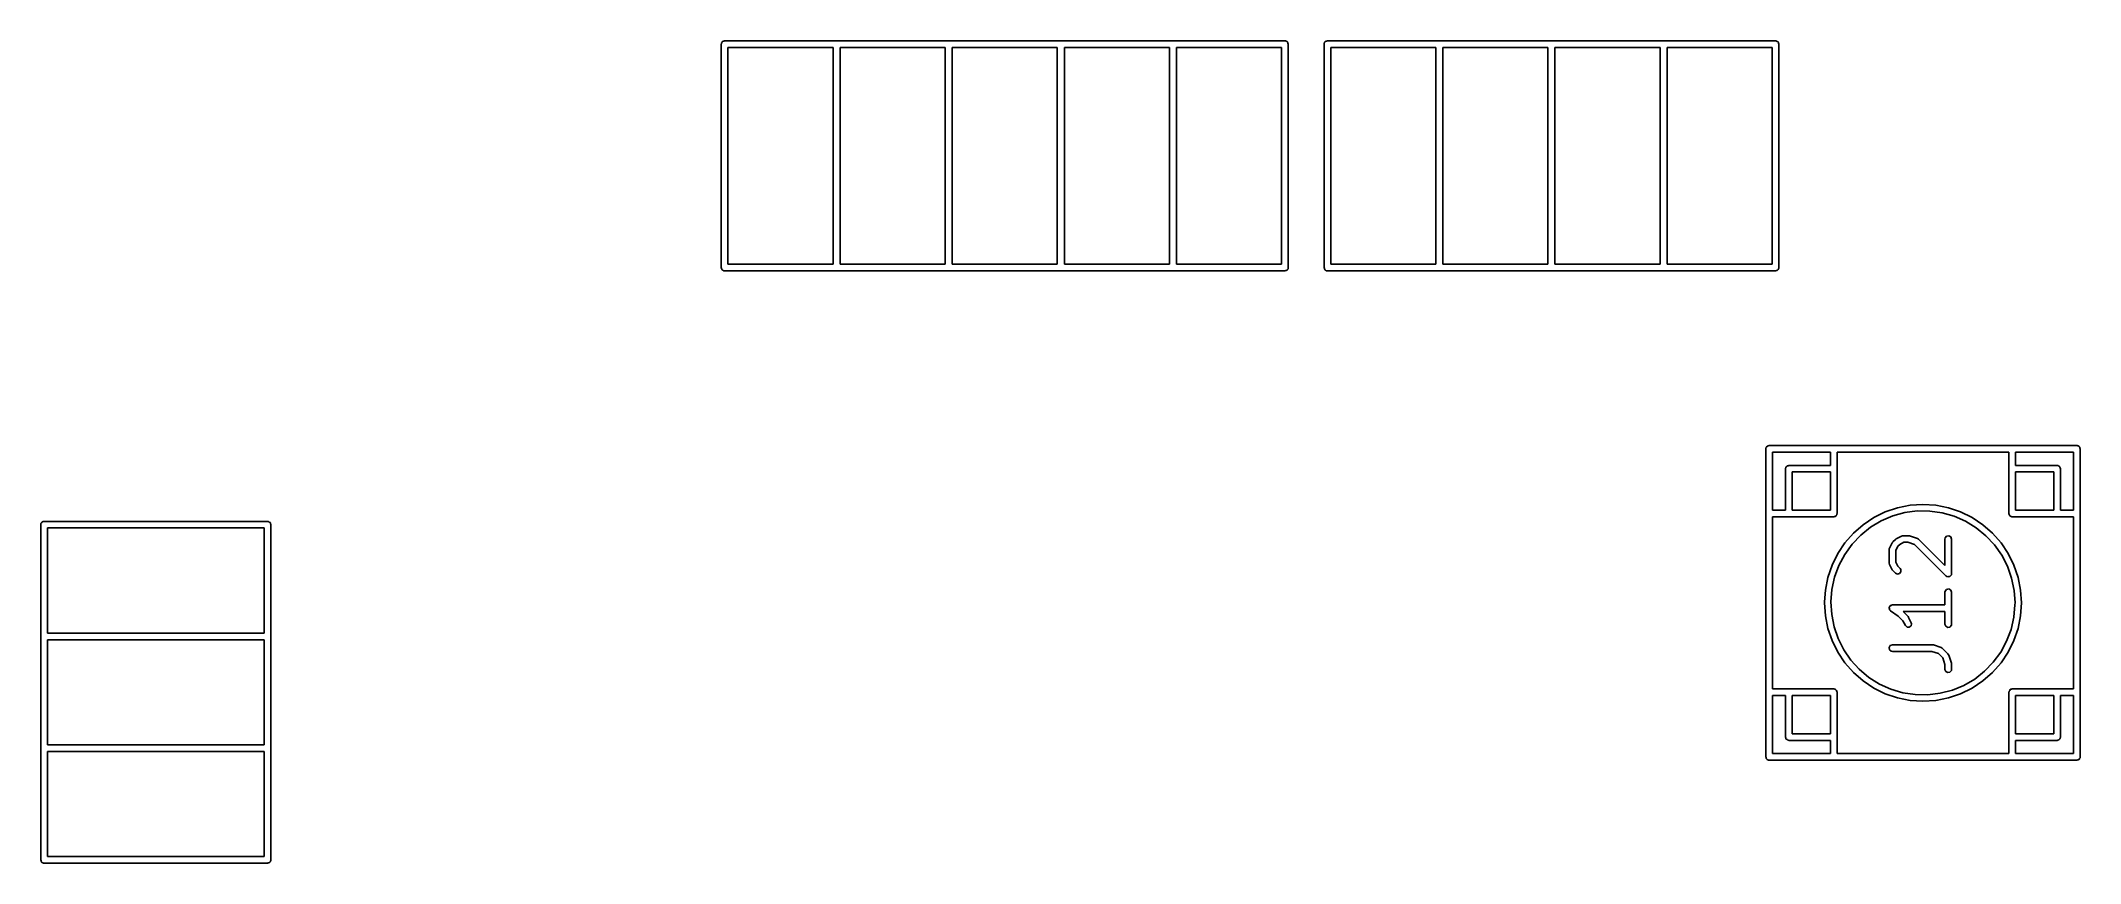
# Model space of a CAD drawing. Extents: x 5.38 to 7.2, y -4.73 to -4.
import ezdxf

# ---------------------------------------------------------------- set-up
doc = ezdxf.new("R2010")
doc.units = 0
doc.header["$MEASUREMENT"] = 0
doc.layers.add('BLACK', color=7, linetype='CONTINUOUS')

msp = doc.modelspace()

# ---------------------------------------------------------------- linework, layer by layer
at = {"layer": 'BLACK', "linetype": 'CONTINUOUS'}
for p, q in [((5.98693, -3.9984), (5.98731, -3.99774)), ((5.98731, -3.99774), (5.98756, -3.99765)), ((5.98756, -3.99765), (5.98774, -3.99744)), ((5.98774, -3.99744), (5.98849, -3.99731)), ((5.98849, -3.99731), (5.98921, -3.99705)), ((5.98921, -3.99705), (6.08921, -3.99705)), ((6.08921, -3.99705), (6.08948, -3.99709)), ((6.08948, -3.99709), (6.08961, -3.99705)), ((6.08961, -3.99705), (6.18961, -3.99705)), ((6.18961, -3.99705), (6.18987, -3.99709)), ((6.18987, -3.99709), (6.19, -3.99705)), ((6.19, -3.99705), (6.29, -3.99705)), ((6.29, -3.99705), (6.29027, -3.99709)), ((6.29027, -3.99709), (6.29039, -3.99705)), ((6.29039, -3.99705), (6.39039, -3.99705)), ((6.39039, -3.99705), (6.39066, -3.99709)), ((6.39066, -3.99709), (6.39079, -3.99705)), ((6.39079, -3.99705), (6.49079, -3.99705)), ((6.49079, -3.99705), (6.49117, -3.99711)), ((6.49117, -3.99711), (6.4913, -3.99709)), ((6.4913, -3.99709), (6.49141, -3.99716)), ((6.49141, -3.99716), (6.4918, -3.99723)), ((6.4918, -3.99723), (6.49238, -3.99772)), ((6.49238, -3.99772), (6.49305, -3.9981)), ((6.49305, -3.9981), (6.49314, -3.99835)), ((6.52654, -3.9984), (6.52692, -3.99774)), ((6.52692, -3.99774), (6.52717, -3.99765)), ((6.52717, -3.99765), (6.52734, -3.99744)), ((6.52734, -3.99744), (6.5281, -3.99731)), ((6.5281, -3.99731), (6.52882, -3.99705)), ((6.52882, -3.99705), (6.62882, -3.99705)), ((6.62882, -3.99705), (6.62908, -3.99709)), ((6.62908, -3.99709), (6.62921, -3.99705)), ((6.62921, -3.99705), (6.72921, -3.99705)), ((6.72921, -3.99705), (6.72948, -3.99709)), ((6.72948, -3.99709), (6.72961, -3.99705)), ((6.72961, -3.99705), (6.82961, -3.99705)), ((6.82961, -3.99705), (6.82987, -3.99709)), ((6.82987, -3.99709), (6.83, -3.99705)), ((6.83, -3.99705), (6.93, -3.99705)), ((6.93, -3.99705), (6.93038, -3.99711)), ((6.93038, -3.99711), (6.93051, -3.99709)), ((6.93051, -3.99709), (6.93063, -3.99716)), ((6.93063, -3.99716), (6.93101, -3.99723)), ((6.93101, -3.99723), (6.9316, -3.99772)), ((6.9316, -3.99772), (6.93226, -3.9981)), ((6.93226, -3.9981), (6.93235, -3.99835)), ((5.98626, -4), (5.98633, -3.99962)), ((5.98626, -4.2), (5.98626, -4)), ((5.9863, -3.99949), (5.98637, -3.99937)), ((5.98633, -3.99962), (5.9863, -3.99949)), ((5.98637, -3.99937), (5.98644, -3.99899)), ((5.98644, -3.99899), (5.98693, -3.9984)), ((5.99217, -4.00295), (5.99217, -4.19705)), ((6.08626, -4.00295), (5.99217, -4.00295)), ((6.08626, -4.19705), (6.08626, -4.00295)), ((6.09256, -4.00295), (6.09256, -4.19705)), ((6.18665, -4.00295), (6.09256, -4.00295)), ((6.18665, -4.19705), (6.18665, -4.00295)), ((6.19295, -4.00295), (6.19295, -4.19705)), ((6.28705, -4.00295), (6.19295, -4.00295)), ((6.28705, -4.19705), (6.28705, -4.00295)), ((6.29335, -4.00295), (6.29335, -4.19705)), ((6.38744, -4.00295), (6.29335, -4.00295)), ((6.38744, -4.19705), (6.38744, -4.00295)), ((6.39374, -4.00295), (6.39374, -4.19705)), ((6.48783, -4.00295), (6.39374, -4.00295)), ((6.48783, -4.19705), (6.48783, -4.00295)), ((6.49314, -3.99835), (6.49334, -3.99852)), ((6.49334, -3.99852), (6.49348, -3.99928)), ((6.49348, -3.99928), (6.49374, -4)), ((6.49374, -4), (6.49374, -4.2)), ((6.52587, -4), (6.52593, -3.99962)), ((6.52587, -4.2), (6.52587, -4)), ((6.52591, -3.99949), (6.52598, -3.99937)), ((6.52593, -3.99962), (6.52591, -3.99949)), ((6.52598, -3.99937), (6.52604, -3.99899)), ((6.52604, -3.99899), (6.52654, -3.9984)), ((6.53177, -4.00295), (6.53177, -4.19705)), ((6.62587, -4.00295), (6.53177, -4.00295)), ((6.62587, -4.19705), (6.62587, -4.00295)), ((6.63217, -4.00295), (6.63217, -4.19705)), ((6.72626, -4.00295), (6.63217, -4.00295)), ((6.72626, -4.19705), (6.72626, -4.00295)), ((6.73256, -4.00295), (6.73256, -4.19705)), ((6.82665, -4.00295), (6.73256, -4.00295)), ((6.82665, -4.19705), (6.82665, -4.00295)), ((6.83295, -4.00295), (6.83295, -4.19705)), ((6.92705, -4.00295), (6.83295, -4.00295)), ((6.92705, -4.19705), (6.92705, -4.00295)), ((6.93235, -3.99835), (6.93256, -3.99852)), ((6.93256, -3.99852), (6.93269, -3.99928)), ((6.93269, -3.99928), (6.93295, -4)), ((6.93295, -4), (6.93295, -4.2)), ((5.99217, -4.19705), (6.08626, -4.19705)), ((6.09256, -4.19705), (6.18665, -4.19705)), ((6.19295, -4.19705), (6.28705, -4.19705)), ((6.29335, -4.19705), (6.38744, -4.19705)), ((6.39374, -4.19705), (6.48783, -4.19705)), ((6.53177, -4.19705), (6.62587, -4.19705)), ((6.63217, -4.19705), (6.72626, -4.19705)), ((6.73256, -4.19705), (6.82665, -4.19705)), ((6.83295, -4.19705), (6.92705, -4.19705)), ((5.98652, -4.20072), (5.98626, -4.2)), ((5.98666, -4.20148), (5.98652, -4.20072)), ((5.98686, -4.20165), (5.98666, -4.20148)), ((5.98695, -4.2019), (5.98686, -4.20165)), ((5.98761, -4.20228), (5.98695, -4.2019)), ((5.9882, -4.20277), (5.98761, -4.20228)), ((5.98859, -4.20284), (5.9882, -4.20277)), ((5.9887, -4.20291), (5.98859, -4.20284)), ((5.98883, -4.20289), (5.9887, -4.20291)), ((5.98921, -4.20295), (5.98883, -4.20289)), ((6.08921, -4.20295), (5.98921, -4.20295)), ((6.08934, -4.20291), (6.08921, -4.20295)), ((6.08961, -4.20295), (6.08934, -4.20291)), ((6.18961, -4.20295), (6.08961, -4.20295)), ((6.18973, -4.20291), (6.18961, -4.20295)), ((6.19, -4.20295), (6.18973, -4.20291)), ((6.29, -4.20295), (6.19, -4.20295)), ((6.29013, -4.20291), (6.29, -4.20295)), ((6.29039, -4.20295), (6.29013, -4.20291)), ((6.39039, -4.20295), (6.29039, -4.20295)), ((6.39052, -4.20291), (6.39039, -4.20295)), ((6.39079, -4.20295), (6.39052, -4.20291)), ((6.49079, -4.20295), (6.39079, -4.20295)), ((6.49151, -4.20269), (6.49079, -4.20295)), ((6.49226, -4.20256), (6.49151, -4.20269)), ((6.49244, -4.20235), (6.49226, -4.20256)), ((6.49269, -4.20226), (6.49244, -4.20235)), ((6.49307, -4.2016), (6.49269, -4.20226)), ((6.49356, -4.20101), (6.49307, -4.2016)), ((6.49363, -4.20063), (6.49356, -4.20101)), ((6.4937, -4.20051), (6.49363, -4.20063)), ((6.49374, -4.2), (6.49367, -4.20038)), ((6.49367, -4.20038), (6.4937, -4.20051)), ((6.52613, -4.20072), (6.52587, -4.2)), ((6.52626, -4.20148), (6.52613, -4.20072)), ((6.52647, -4.20165), (6.52626, -4.20148)), ((6.52656, -4.2019), (6.52647, -4.20165)), ((6.52722, -4.20228), (6.52656, -4.2019)), ((6.52781, -4.20277), (6.52722, -4.20228)), ((6.52819, -4.20284), (6.52781, -4.20277)), ((6.52831, -4.20291), (6.52819, -4.20284)), ((6.52844, -4.20289), (6.52831, -4.20291)), ((6.52882, -4.20295), (6.52844, -4.20289)), ((6.62882, -4.20295), (6.52882, -4.20295)), ((6.62895, -4.20291), (6.62882, -4.20295)), ((6.62921, -4.20295), (6.62895, -4.20291)), ((6.72921, -4.20295), (6.62921, -4.20295)), ((6.72934, -4.20291), (6.72921, -4.20295)), ((6.72961, -4.20295), (6.72934, -4.20291)), ((6.82961, -4.20295), (6.72961, -4.20295)), ((6.82973, -4.20291), (6.82961, -4.20295)), ((6.83, -4.20295), (6.82973, -4.20291)), ((6.93, -4.20295), (6.83, -4.20295)), ((6.93072, -4.20269), (6.93, -4.20295)), ((6.93148, -4.20256), (6.93072, -4.20269)), ((6.93165, -4.20235), (6.93148, -4.20256)), ((6.9319, -4.20226), (6.93165, -4.20235)), ((6.93228, -4.2016), (6.9319, -4.20226)), ((6.93277, -4.20101), (6.93228, -4.2016)), ((6.93284, -4.20063), (6.93277, -4.20101)), ((6.93291, -4.20051), (6.93284, -4.20063)), ((6.93295, -4.2), (6.93289, -4.20038)), ((6.93289, -4.20038), (6.93291, -4.20051)), ((6.92125, -4.3622), (6.92132, -4.36182)), ((6.92125, -4.6378), (6.92125, -4.3622)), ((6.9213, -4.36169), (6.92136, -4.36158)), ((6.92132, -4.36182), (6.9213, -4.36169)), ((6.92136, -4.36158), (6.92143, -4.36119)), ((6.92143, -4.36119), (6.92192, -4.36061)), ((6.92192, -4.36061), (6.92231, -4.35994)), ((6.92231, -4.35994), (6.92256, -4.35985)), ((6.92256, -4.35985), (6.92273, -4.35965)), ((6.92273, -4.35965), (6.92348, -4.35951)), ((6.92348, -4.35951), (6.9242, -4.35925)), ((6.9242, -4.35925), (7.1998, -4.35925)), ((7.1998, -4.35925), (7.20018, -4.35932)), ((7.20018, -4.35932), (7.20031, -4.3593)), ((7.20031, -4.3593), (7.20042, -4.35936)), ((7.20042, -4.35936), (7.20081, -4.35943)), ((7.20081, -4.35943), (7.20139, -4.35992)), ((7.20139, -4.35992), (7.20206, -4.36031)), ((7.20206, -4.36031), (7.20215, -4.36056)), ((7.20215, -4.36056), (7.20235, -4.36073)), ((7.20235, -4.36073), (7.20249, -4.36148)), ((7.20249, -4.36148), (7.20275, -4.3622)), ((7.20275, -4.3622), (7.20275, -4.6378)), ((6.92716, -4.36516), (6.92716, -4.41713)), ((6.97913, -4.36516), (6.92716, -4.36516)), ((6.93897, -4.37992), (6.93904, -4.37954)), ((6.93897, -4.41713), (6.93897, -4.37992)), ((6.93901, -4.37941), (6.93908, -4.37929)), ((6.93904, -4.37954), (6.93901, -4.37941)), ((6.93908, -4.37929), (6.93915, -4.37891)), ((6.93915, -4.37891), (6.93964, -4.37832)), ((6.93964, -4.37832), (6.94002, -4.37766)), ((6.94002, -4.37766), (6.94027, -4.37757)), ((6.94027, -4.37757), (6.94044, -4.37736)), ((6.94044, -4.37736), (6.9412, -4.37723)), ((6.9412, -4.37723), (6.94192, -4.37697)), ((6.94192, -4.37697), (6.97913, -4.37697)), ((6.97913, -4.37697), (6.97913, -4.36516)), ((6.98503, -4.36516), (6.98503, -4.42008)), ((7.13897, -4.36516), (6.98503, -4.36516)), ((7.13897, -4.42008), (7.13897, -4.36516)), ((7.14487, -4.36516), (7.14487, -4.37697)), ((7.19684, -4.36516), (7.14487, -4.36516)), ((7.14487, -4.37697), (7.18208, -4.37697)), ((7.18208, -4.37697), (7.18246, -4.37704)), ((7.18246, -4.37704), (7.18259, -4.37701)), ((7.18259, -4.37701), (7.18271, -4.37708)), ((7.18271, -4.37708), (7.18309, -4.37715)), ((7.18309, -4.37715), (7.18368, -4.37764)), ((7.18368, -4.37764), (7.18434, -4.37802)), ((7.18434, -4.37802), (7.18443, -4.37827)), ((7.18443, -4.37827), (7.18464, -4.37844)), ((7.18464, -4.37844), (7.18477, -4.3792)), ((7.18477, -4.3792), (7.18503, -4.37992)), ((7.18503, -4.37992), (7.18503, -4.41713)), ((7.19684, -4.41713), (7.19684, -4.36516)), ((6.94487, -4.38287), (6.94487, -4.41713)), ((6.97913, -4.38287), (6.94487, -4.38287)), ((6.97913, -4.41713), (6.97913, -4.38287)), ((7.14487, -4.38287), (7.14487, -4.41713)), ((7.17913, -4.38287), (7.14487, -4.38287)), ((7.17913, -4.41713), (7.17913, -4.38287)), ((6.92716, -4.41713), (6.93897, -4.41713)), ((6.94487, -4.41713), (6.97913, -4.41713)), ((7.02828, -4.4186), (7.0392, -4.4149)), ((7.0392, -4.4149), (7.0505, -4.41265)), ((7.05683, -4.41777), (7.04572, -4.41924)), ((7.0505, -4.41265), (7.062, -4.4119)), ((7.06803, -4.41783), (7.05683, -4.41777)), ((7.062, -4.4119), (7.0735, -4.41265)), ((7.07913, -4.41941), (7.06803, -4.41783)), ((7.0735, -4.41265), (7.0848, -4.4149)), ((7.0848, -4.4149), (7.09572, -4.4186)), ((7.14487, -4.41713), (7.17913, -4.41713)), ((7.18503, -4.41713), (7.19684, -4.41713)), ((5.37705, -4.43), (5.37711, -4.42962)), ((5.37705, -4.73), (5.37705, -4.43)), ((5.37709, -4.42949), (5.37716, -4.42937)), ((5.37711, -4.42962), (5.37709, -4.42949)), ((5.37716, -4.42937), (5.37723, -4.42899)), ((5.37723, -4.42899), (5.37772, -4.4284)), ((5.37772, -4.4284), (5.3781, -4.42774)), ((5.3781, -4.42774), (5.37835, -4.42765)), ((5.37835, -4.42765), (5.37852, -4.42744)), ((5.37852, -4.42744), (5.37928, -4.42731)), ((5.37928, -4.42731), (5.38, -4.42705)), ((5.38, -4.42705), (5.58, -4.42705)), ((5.38295, -4.43295), (5.38295, -4.52705)), ((5.57705, -4.43295), (5.38295, -4.43295)), ((5.57705, -4.52705), (5.57705, -4.43295)), ((5.58, -4.42705), (5.58038, -4.42711)), ((5.58038, -4.42711), (5.58051, -4.42709)), ((5.58051, -4.42709), (5.58063, -4.42716)), ((5.58063, -4.42716), (5.58101, -4.42723)), ((5.58101, -4.42723), (5.5816, -4.42772)), ((5.5816, -4.42772), (5.58226, -4.4281)), ((5.58226, -4.4281), (5.58235, -4.42835)), ((5.58235, -4.42835), (5.58256, -4.42852)), ((5.58256, -4.42852), (5.58269, -4.42928)), ((5.58269, -4.42928), (5.58295, -4.43)), ((5.58295, -4.43), (5.58295, -4.73)), ((6.98208, -4.42303), (6.92716, -4.42303)), ((6.92716, -4.42303), (6.92716, -4.57697)), ((6.9828, -4.42277), (6.98208, -4.42303)), ((6.98356, -4.42264), (6.9828, -4.42277)), ((6.98373, -4.42243), (6.98356, -4.42264)), ((6.98398, -4.42234), (6.98373, -4.42243)), ((6.98436, -4.42168), (6.98398, -4.42234)), ((6.98485, -4.42109), (6.98436, -4.42168)), ((6.98492, -4.42071), (6.98485, -4.42109)), ((6.98499, -4.42059), (6.98492, -4.42071)), ((6.98503, -4.42008), (6.98496, -4.42046)), ((6.98496, -4.42046), (6.98499, -4.42059)), ((6.9997, -4.4377), (7.00837, -4.4301)), ((7.01498, -4.43235), (7.00623, -4.43935)), ((7.00837, -4.4301), (7.01795, -4.4237)), ((7.0246, -4.42659), (7.01498, -4.43235)), ((7.01795, -4.4237), (7.02828, -4.4186)), ((7.03491, -4.42219), (7.0246, -4.42659)), ((7.04572, -4.41924), (7.03491, -4.42219)), ((7.08991, -4.42248), (7.07913, -4.41941)), ((7.10017, -4.42699), (7.08991, -4.42248)), ((7.09572, -4.4186), (7.10605, -4.4237)), ((7.10973, -4.43284), (7.10017, -4.42699)), ((7.10605, -4.4237), (7.11563, -4.4301)), ((7.1184, -4.43994), (7.10973, -4.43284)), ((7.11563, -4.4301), (7.1243, -4.4377)), ((7.13923, -4.4208), (7.13897, -4.42008)), ((7.13936, -4.42156), (7.13923, -4.4208)), ((7.13957, -4.42173), (7.13936, -4.42156)), ((7.13966, -4.42198), (7.13957, -4.42173)), ((7.14032, -4.42236), (7.13966, -4.42198)), ((7.14091, -4.42285), (7.14032, -4.42236)), ((7.14129, -4.42292), (7.14091, -4.42285)), ((7.14141, -4.42299), (7.14129, -4.42292)), ((7.14154, -4.42296), (7.14141, -4.42299)), ((7.14192, -4.42303), (7.14154, -4.42296)), ((7.19684, -4.42303), (7.14192, -4.42303)), ((7.19684, -4.57697), (7.19684, -4.42303)), ((6.9857, -4.45595), (6.9921, -4.44637)), ((6.99852, -4.44748), (6.99198, -4.45658)), ((6.9921, -4.44637), (6.9997, -4.4377)), ((7.00623, -4.43935), (6.99852, -4.44748)), ((7.03167, -4.45238), (7.03184, -4.45137)), ((7.03167, -4.46429), (7.03167, -4.45238)), ((7.03184, -4.45137), (7.03196, -4.45124)), ((7.03196, -4.45124), (7.03198, -4.45106)), ((7.03198, -4.45106), (7.03436, -4.4463)), ((7.03436, -4.4463), (7.03488, -4.44559)), ((7.03488, -4.44559), (7.03491, -4.44553)), ((7.03491, -4.44553), (7.03729, -4.44315)), ((7.03729, -4.44315), (7.03802, -4.44264)), ((7.03943, -4.44937), (7.03757, -4.45308)), ((7.03757, -4.45308), (7.03757, -4.46359)), ((7.03802, -4.44264), (7.03806, -4.4426)), ((7.03806, -4.4426), (7.04282, -4.44022)), ((7.04113, -4.44766), (7.03943, -4.44937)), ((7.04484, -4.44581), (7.04113, -4.44766)), ((7.04282, -4.44022), (7.04381, -4.43992)), ((7.04381, -4.43992), (7.04398, -4.43996)), ((7.04398, -4.43996), (7.04414, -4.4399)), ((7.04414, -4.4399), (7.0489, -4.4399)), ((7.04843, -4.44581), (7.04484, -4.44581)), ((7.05445, -4.44782), (7.04843, -4.44581)), ((7.0489, -4.4399), (7.04977, -4.44006)), ((7.04977, -4.44006), (7.04984, -4.44006)), ((7.04984, -4.44006), (7.05698, -4.44244)), ((7.08253, -4.4759), (7.05445, -4.44782)), ((7.05698, -4.44244), (7.05788, -4.44293)), ((7.05788, -4.44293), (7.05798, -4.44308)), ((7.05798, -4.44308), (7.05814, -4.44315)), ((7.05814, -4.44315), (7.08167, -4.46668)), ((7.08167, -4.44286), (7.08184, -4.44185)), ((7.08167, -4.46668), (7.08167, -4.44286)), ((7.08184, -4.44185), (7.08314, -4.4403)), ((7.08314, -4.4403), (7.08513, -4.43995)), ((7.08513, -4.43995), (7.08688, -4.44096)), ((7.08688, -4.44096), (7.08757, -4.44286)), ((7.08757, -4.44286), (7.08757, -4.47381)), ((7.12603, -4.44815), (7.1184, -4.43994)), ((7.1243, -4.4377), (7.1319, -4.44637)), ((7.13247, -4.45732), (7.12603, -4.44815)), ((7.1319, -4.44637), (7.1383, -4.45595)), ((6.9769, -4.4772), (6.9806, -4.46628)), ((6.9806, -4.46628), (6.9857, -4.45595)), ((6.98673, -4.46649), (6.98288, -4.47701)), ((6.99198, -4.45658), (6.98673, -4.46649)), ((7.03173, -4.46445), (7.03167, -4.46429)), ((7.03169, -4.46462), (7.03173, -4.46445)), ((7.03198, -4.46561), (7.03169, -4.46462)), ((7.03436, -4.47037), (7.03198, -4.46561)), ((7.03441, -4.47041), (7.03436, -4.47037)), ((7.03491, -4.47114), (7.03441, -4.47041)), ((7.03729, -4.47352), (7.03491, -4.47114)), ((7.03757, -4.46359), (7.03943, -4.4673)), ((7.03943, -4.4673), (7.04147, -4.46934)), ((7.04223, -4.47219), (7.04107, -4.47385)), ((7.04147, -4.46934), (7.04206, -4.47018)), ((7.04206, -4.47018), (7.04223, -4.47219)), ((7.13761, -4.46728), (7.13247, -4.45732)), ((7.14135, -4.47784), (7.13761, -4.46728)), ((7.1383, -4.45595), (7.1434, -4.46628)), ((7.1434, -4.46628), (7.1471, -4.4772)), ((6.97395, -4.49914), (6.97465, -4.4885)), ((6.97465, -4.4885), (6.9769, -4.4772)), ((6.98049, -4.48796), (6.97962, -4.49914)), ((6.98288, -4.47701), (6.98049, -4.48796)), ((7.03912, -4.47437), (7.03729, -4.47352)), ((7.04107, -4.47385), (7.03912, -4.47437)), ((7.08167, -4.49048), (7.08184, -4.48947)), ((7.08167, -4.50181), (7.08167, -4.49048)), ((7.08184, -4.48947), (7.08314, -4.48792)), ((7.08334, -4.47627), (7.08253, -4.4759)), ((7.08314, -4.48792), (7.08513, -4.48757)), ((7.08411, -4.47672), (7.08334, -4.47627)), ((7.08424, -4.47669), (7.08411, -4.47672)), ((7.08436, -4.47675), (7.08424, -4.47669)), ((7.08522, -4.47652), (7.08436, -4.47675)), ((7.08513, -4.48757), (7.08688, -4.48858)), ((7.0861, -4.47637), (7.08522, -4.47652)), ((7.08618, -4.47626), (7.0861, -4.47637)), ((7.08631, -4.47623), (7.08618, -4.47626)), ((7.08682, -4.4755), (7.08631, -4.47623)), ((7.08739, -4.47482), (7.08682, -4.4755)), ((7.08688, -4.48858), (7.08757, -4.49048)), ((7.08743, -4.47464), (7.08739, -4.47482)), ((7.08747, -4.47457), (7.08743, -4.47464)), ((7.08757, -4.47381), (7.08746, -4.47444)), ((7.08746, -4.47444), (7.08747, -4.47457)), ((7.08757, -4.49048), (7.08757, -4.51905)), ((7.14363, -4.48882), (7.14135, -4.47784)), ((7.14439, -4.5), (7.14363, -4.48882)), ((7.1471, -4.4772), (7.14935, -4.4885)), ((7.14935, -4.4885), (7.1501, -4.5)), ((6.9739, -4.5), (6.97395, -4.49914)), ((6.97465, -4.5115), (6.9739, -4.5)), ((6.97962, -4.49914), (6.98026, -4.51033)), ((7.03167, -4.50457), (7.03174, -4.50442)), ((7.03191, -4.50539), (7.03167, -4.50457)), ((7.03171, -4.50425), (7.03214, -4.50351)), ((7.03174, -4.50442), (7.03171, -4.50425)), ((7.03206, -4.50624), (7.03191, -4.50539)), ((7.03219, -4.50635), (7.03206, -4.50624)), ((7.03214, -4.50351), (7.03248, -4.50272)), ((7.03224, -4.50651), (7.03219, -4.50635)), ((7.03298, -4.50722), (7.03224, -4.50651)), ((7.03248, -4.50272), (7.03264, -4.50265)), ((7.03264, -4.50265), (7.03272, -4.5025)), ((7.03272, -4.5025), (7.03353, -4.50221)), ((7.03988, -4.51182), (7.03298, -4.50722)), ((7.03353, -4.50221), (7.03429, -4.50183)), ((7.03429, -4.50183), (7.03446, -4.50187)), ((7.03446, -4.50187), (7.03462, -4.50181)), ((7.03462, -4.50181), (7.08167, -4.50181)), ((7.08167, -4.50771), (7.04413, -4.50771)), ((7.04413, -4.50771), (7.04861, -4.5122)), ((7.08167, -4.51905), (7.08167, -4.50771)), ((7.14337, -4.51289), (7.14437, -4.50173)), ((7.14437, -4.50173), (7.14439, -4.5)), ((7.1501, -4.5), (7.14935, -4.5115)), ((5.38295, -4.52705), (5.57705, -4.52705)), ((6.9769, -4.5228), (6.97465, -4.5115)), ((6.9806, -4.53372), (6.9769, -4.5228)), ((6.98026, -4.51033), (6.98242, -4.52132)), ((6.98242, -4.52132), (6.98605, -4.53193)), ((7.0441, -4.51603), (7.03988, -4.51182)), ((7.04626, -4.52037), (7.0441, -4.51603)), ((7.04773, -4.52176), (7.04626, -4.52037)), ((7.04975, -4.52188), (7.04773, -4.52176)), ((7.04861, -4.5122), (7.04912, -4.51292)), ((7.04912, -4.51292), (7.04916, -4.51297)), ((7.04916, -4.51297), (7.05155, -4.51773)), ((7.05137, -4.52067), (7.04975, -4.52188)), ((7.05184, -4.51871), (7.05137, -4.52067)), ((7.05155, -4.51773), (7.05184, -4.51871)), ((7.08236, -4.52095), (7.08167, -4.51905)), ((7.08411, -4.52196), (7.08236, -4.52095)), ((7.0861, -4.5216), (7.08411, -4.52196)), ((7.08739, -4.52006), (7.0861, -4.5216)), ((7.08757, -4.51905), (7.08739, -4.52006)), ((7.13691, -4.5343), (7.14087, -4.52381)), ((7.14087, -4.52381), (7.14337, -4.51289)), ((7.1471, -4.5228), (7.1434, -4.53372)), ((7.14935, -4.5115), (7.1471, -4.5228)), ((5.38295, -4.53295), (5.38295, -4.62705)), ((5.57705, -4.53295), (5.38295, -4.53295)), ((5.57705, -4.62705), (5.57705, -4.53295)), ((6.9857, -4.54405), (6.9806, -4.53372)), ((6.9921, -4.55363), (6.9857, -4.54405)), ((6.98605, -4.53193), (6.99108, -4.54194)), ((6.99108, -4.54194), (6.99743, -4.55118)), ((7.03171, -4.53996), (7.03272, -4.53821)), ((7.03206, -4.54195), (7.03171, -4.53996)), ((7.03361, -4.54325), (7.03206, -4.54195)), ((7.03272, -4.53821), (7.03462, -4.53752)), ((7.03462, -4.54343), (7.03361, -4.54325)), ((7.03462, -4.53752), (7.07033, -4.53752)), ((7.06985, -4.54343), (7.03462, -4.54343)), ((7.07588, -4.54544), (7.06985, -4.54343)), ((7.07033, -4.53752), (7.0712, -4.53768)), ((7.0712, -4.53768), (7.07127, -4.53767)), ((7.07127, -4.53767), (7.07841, -4.54006)), ((7.07966, -4.54921), (7.07588, -4.54544)), ((7.07841, -4.54006), (7.07931, -4.54054)), ((7.07931, -4.54054), (7.0794, -4.54069)), ((7.0794, -4.54069), (7.07956, -4.54077)), ((7.07956, -4.54077), (7.08433, -4.54553)), ((7.08433, -4.54553), (7.08491, -4.54637)), ((7.12493, -4.55318), (7.13156, -4.54415)), ((7.13156, -4.54415), (7.13691, -4.5343)), ((7.1383, -4.54405), (7.1319, -4.55363)), ((7.1434, -4.53372), (7.1383, -4.54405)), ((6.9997, -4.5623), (6.9921, -4.55363)), ((6.99743, -4.55118), (7.00498, -4.55947)), ((7.00837, -4.5699), (6.9997, -4.5623)), ((7.00498, -4.55947), (7.01357, -4.56665)), ((7.08167, -4.55524), (7.07966, -4.54921)), ((7.08167, -4.55952), (7.08167, -4.55524)), ((7.08236, -4.56142), (7.08167, -4.55952)), ((7.08411, -4.56243), (7.08236, -4.56142)), ((7.0861, -4.56208), (7.08411, -4.56243)), ((7.08491, -4.54637), (7.08493, -4.54655)), ((7.08493, -4.54655), (7.08504, -4.54669)), ((7.08504, -4.54669), (7.08742, -4.55383)), ((7.08739, -4.56053), (7.0861, -4.56208)), ((7.08757, -4.55952), (7.08739, -4.56053)), ((7.08742, -4.55383), (7.08755, -4.5547)), ((7.08755, -4.5547), (7.08757, -4.55476)), ((7.08757, -4.55476), (7.08757, -4.55952)), ((7.10831, -4.56814), (7.11713, -4.56123)), ((7.1243, -4.5623), (7.11563, -4.5699)), ((7.11713, -4.56123), (7.12493, -4.55318)), ((7.1319, -4.55363), (7.1243, -4.5623)), ((6.92716, -4.57697), (6.98208, -4.57697)), ((6.98208, -4.57697), (6.98246, -4.57704)), ((6.98246, -4.57704), (6.98259, -4.57701)), ((6.98259, -4.57701), (6.98271, -4.57708)), ((6.98271, -4.57708), (6.98309, -4.57715)), ((6.98309, -4.57715), (6.98368, -4.57764)), ((6.98368, -4.57764), (6.98434, -4.57802)), ((6.98434, -4.57802), (6.98443, -4.57827)), ((6.98443, -4.57827), (6.98464, -4.57844)), ((6.98464, -4.57844), (6.98477, -4.5792)), ((6.98477, -4.5792), (6.98503, -4.57992)), ((6.98503, -4.57992), (6.98503, -4.63484)), ((7.01795, -4.5763), (7.00837, -4.5699)), ((7.01357, -4.56665), (7.02307, -4.57261)), ((7.02828, -4.5814), (7.01795, -4.5763)), ((7.02307, -4.57261), (7.03328, -4.57722)), ((7.0392, -4.5851), (7.02828, -4.5814)), ((7.03328, -4.57722), (7.04403, -4.5804)), ((7.04403, -4.5804), (7.05511, -4.5821)), ((7.05511, -4.5821), (7.06631, -4.58228)), ((7.06631, -4.58228), (7.07744, -4.58093)), ((7.07744, -4.58093), (7.08828, -4.57809)), ((7.09572, -4.5814), (7.0848, -4.5851)), ((7.08828, -4.57809), (7.09863, -4.5738)), ((7.10605, -4.5763), (7.09572, -4.5814)), ((7.09863, -4.5738), (7.10831, -4.56814)), ((7.11563, -4.5699), (7.10605, -4.5763)), ((7.13897, -4.57992), (7.13904, -4.57954)), ((7.13897, -4.63484), (7.13897, -4.57992)), ((7.13901, -4.57941), (7.13908, -4.57929)), ((7.13904, -4.57954), (7.13901, -4.57941)), ((7.13908, -4.57929), (7.13915, -4.57891)), ((7.13915, -4.57891), (7.13964, -4.57832)), ((7.13964, -4.57832), (7.14002, -4.57766)), ((7.14002, -4.57766), (7.14027, -4.57757)), ((7.14027, -4.57757), (7.14044, -4.57736)), ((7.14044, -4.57736), (7.1412, -4.57723)), ((7.1412, -4.57723), (7.14192, -4.57697)), ((7.14192, -4.57697), (7.19684, -4.57697)), ((6.92716, -4.58287), (6.92716, -4.63484)), ((6.93897, -4.58287), (6.92716, -4.58287)), ((6.93897, -4.62008), (6.93897, -4.58287)), ((6.94487, -4.58287), (6.94487, -4.61713)), ((6.97913, -4.58287), (6.94487, -4.58287)), ((6.97913, -4.61713), (6.97913, -4.58287)), ((7.0505, -4.58735), (7.0392, -4.5851)), ((7.062, -4.5881), (7.0505, -4.58735)), ((7.0735, -4.58735), (7.062, -4.5881)), ((7.0848, -4.5851), (7.0735, -4.58735)), ((7.14487, -4.58287), (7.14487, -4.61713)), ((7.17913, -4.58287), (7.14487, -4.58287)), ((7.17913, -4.61713), (7.17913, -4.58287)), ((7.18503, -4.58287), (7.18503, -4.62008)), ((7.19684, -4.58287), (7.18503, -4.58287)), ((7.19684, -4.63484), (7.19684, -4.58287)), ((6.94487, -4.61713), (6.97913, -4.61713)), ((7.14487, -4.61713), (7.17913, -4.61713)), ((5.38295, -4.62705), (5.57705, -4.62705)), ((5.38295, -4.63295), (5.38295, -4.72705)), ((5.57705, -4.63295), (5.38295, -4.63295)), ((5.57705, -4.72705), (5.57705, -4.63295)), ((6.92716, -4.63484), (6.97913, -4.63484)), ((6.93923, -4.6208), (6.93897, -4.62008)), ((6.93936, -4.62156), (6.93923, -4.6208)), ((6.93957, -4.62173), (6.93936, -4.62156)), ((6.93966, -4.62198), (6.93957, -4.62173)), ((6.94032, -4.62236), (6.93966, -4.62198)), ((6.94091, -4.62285), (6.94032, -4.62236)), ((6.94129, -4.62292), (6.94091, -4.62285)), ((6.94141, -4.62299), (6.94129, -4.62292)), ((6.94154, -4.62296), (6.94141, -4.62299)), ((6.94192, -4.62303), (6.94154, -4.62296)), ((6.97913, -4.62303), (6.94192, -4.62303)), ((6.97913, -4.63484), (6.97913, -4.62303)), ((6.98503, -4.63484), (7.13897, -4.63484)), ((7.18208, -4.62303), (7.14487, -4.62303)), ((7.14487, -4.62303), (7.14487, -4.63484)), ((7.14487, -4.63484), (7.19684, -4.63484)), ((7.1828, -4.62277), (7.18208, -4.62303)), ((7.18356, -4.62264), (7.1828, -4.62277)), ((7.18373, -4.62243), (7.18356, -4.62264)), ((7.18398, -4.62234), (7.18373, -4.62243)), ((7.18436, -4.62168), (7.18398, -4.62234)), ((7.18485, -4.62109), (7.18436, -4.62168)), ((7.18492, -4.62071), (7.18485, -4.62109)), ((7.18499, -4.62059), (7.18492, -4.62071)), ((7.18503, -4.62008), (7.18496, -4.62046)), ((7.18496, -4.62046), (7.18499, -4.62059)), ((6.92151, -4.63852), (6.92125, -4.6378)), ((6.92165, -4.63927), (6.92151, -4.63852)), ((6.92185, -4.63944), (6.92165, -4.63927)), ((6.92194, -4.63969), (6.92185, -4.63944)), ((6.92261, -4.64008), (6.92194, -4.63969)), ((6.92319, -4.64057), (6.92261, -4.64008)), ((6.92358, -4.64064), (6.92319, -4.64057)), ((6.92369, -4.6407), (6.92358, -4.64064)), ((6.92382, -4.64068), (6.92369, -4.6407)), ((6.9242, -4.64075), (6.92382, -4.64068)), ((7.1998, -4.64075), (6.9242, -4.64075)), ((7.20052, -4.64049), (7.1998, -4.64075)), ((7.20127, -4.64035), (7.20052, -4.64049)), ((7.20144, -4.64015), (7.20127, -4.64035)), ((7.20169, -4.64006), (7.20144, -4.64015)), ((7.20208, -4.63939), (7.20169, -4.64006)), ((7.20257, -4.63881), (7.20208, -4.63939)), ((7.20264, -4.63842), (7.20257, -4.63881)), ((7.2027, -4.63831), (7.20264, -4.63842)), ((7.20275, -4.6378), (7.20268, -4.63818)), ((7.20268, -4.63818), (7.2027, -4.63831)), ((5.38295, -4.72705), (5.57705, -4.72705)), ((5.37731, -4.73072), (5.37705, -4.73)), ((5.37744, -4.73148), (5.37731, -4.73072)), ((5.37765, -4.73165), (5.37744, -4.73148)), ((5.37774, -4.7319), (5.37765, -4.73165)), ((5.3784, -4.73228), (5.37774, -4.7319)), ((5.37899, -4.73277), (5.3784, -4.73228)), ((5.37937, -4.73284), (5.37899, -4.73277)), ((5.37949, -4.73291), (5.37937, -4.73284)), ((5.37962, -4.73289), (5.37949, -4.73291)), ((5.38, -4.73295), (5.37962, -4.73289)), ((5.58, -4.73295), (5.38, -4.73295)), ((5.58072, -4.73269), (5.58, -4.73295)), ((5.58148, -4.73256), (5.58072, -4.73269)), ((5.58165, -4.73235), (5.58148, -4.73256)), ((5.5819, -4.73226), (5.58165, -4.73235)), ((5.58228, -4.7316), (5.5819, -4.73226)), ((5.58277, -4.73101), (5.58228, -4.7316)), ((5.58284, -4.73063), (5.58277, -4.73101)), ((5.58291, -4.73051), (5.58284, -4.73063)), ((5.58295, -4.73), (5.58289, -4.73038)), ((5.58289, -4.73038), (5.58291, -4.73051))]:
    msp.add_line(p, q, dxfattribs=at)

doc.saveas('drawing.dxf')
